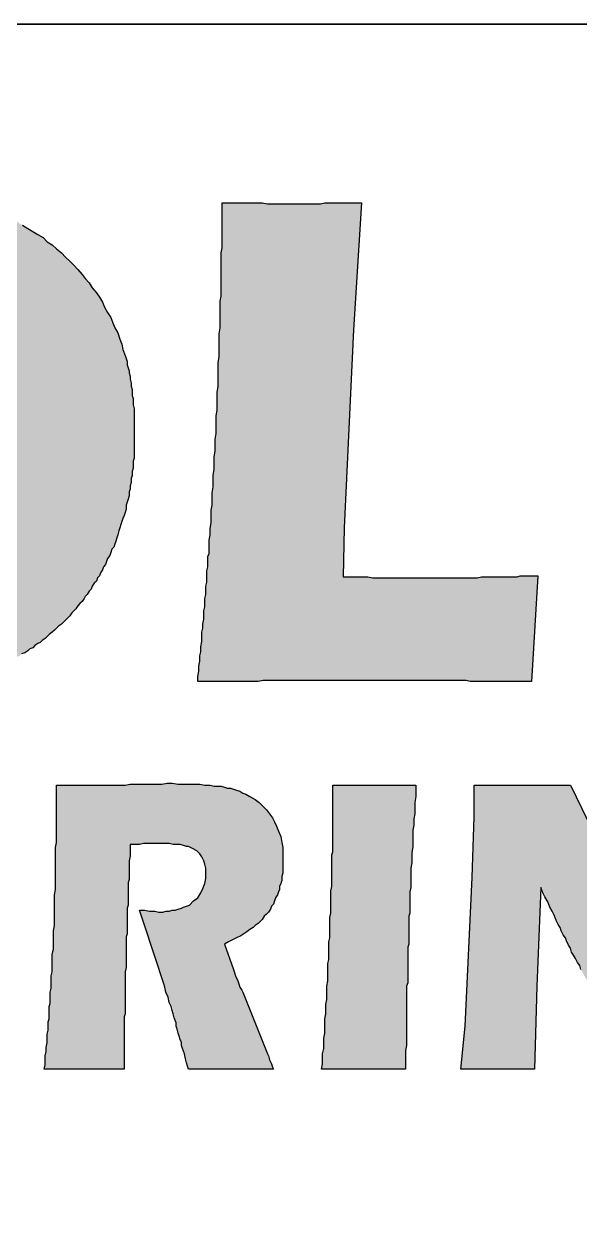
# Model space of a CAD drawing. Extents: x 0 to 17, y 0 to 11.
# Drawn here: x 13.12 to 13.4, y 1.228 to 1.839 of the extents above; entities that cross this region are included whole.
import ezdxf

# ---------------------------------------------------------------- set-up
doc = ezdxf.new("R2010")
doc.units = 0
doc.header["$LTSCALE"] = 10
doc.header["$MEASUREMENT"] = 0
for name, color, linetype in [('BDR-18', 1, 'Continuous'), ('BDR-25', 4, 'Continuous'), ('BDR-50', 5, 'Continuous')]:
    doc.layers.add(name, color=color, linetype=linetype)

msp = doc.modelspace()

# ---------------------------------------------------------------- hatches: boundary and pattern name
at = {"layer": 'BDR-18', "linetype": 'ByBlock'}
h = msp.add_hatch(color=256, dxfattribs=at)
h.dxf.hatch_style = 1
h.paths.add_polyline_path([(13.04794, 1.69981), (13.04587, 1.69981), (13.04328, 1.69981), (13.04121, 1.69929), (13.03914, 1.69929), (13.03707, 1.69878), (13.035, 1.69826), (13.03293, 1.69774), (13.03086, 1.69722), (13.02879, 1.6967), (13.02672, 1.69567), (13.02465, 1.69515), (13.02258, 1.69412), (13.02051, 1.69308), (13.01896, 1.69205), (13.01689, 1.69101), (13.01482, 1.68998), (13.01327, 1.68842), (13.01172, 1.68739), (13.00965, 1.68584), (13.00809, 1.68428), (13.00654, 1.68273), (13.00499, 1.68118), (13.00344, 1.67963), (13.00188, 1.67807), (13.00085, 1.676), (12.9993, 1.67445), (12.99826, 1.67238), (12.99671, 1.67031), (12.99567, 1.66824), (12.99464, 1.66617), (12.9936, 1.6641), (12.99257, 1.66203), (12.99153, 1.65996), (12.9905, 1.65737), (12.98998, 1.6553), (12.98894, 1.65272), (12.98843, 1.65065), (12.98739, 1.64806), (12.98687, 1.64599), (12.98636, 1.6434), (12.98584, 1.64133), (12.98584, 1.63874), (12.98532, 1.63616), (12.9848, 1.63409), (12.9848, 1.6315), (12.9848, 1.62891), (12.98429, 1.62632), (12.98429, 1.62373), (12.98429, 1.62166), (12.9848, 1.61908), (12.9848, 1.61701), (12.9848, 1.61442), (12.98532, 1.61235), (12.98532, 1.61028), (12.98584, 1.60821), (12.98636, 1.60562), (12.98687, 1.60355), (12.98739, 1.60148), (12.98791, 1.59941), (12.98843, 1.59734), (12.98946, 1.59527), (12.98998, 1.5932), (12.99101, 1.59165), (12.99153, 1.58958), (12.99257, 1.58751), (12.9936, 1.58544), (12.99464, 1.58389), (12.99567, 1.58233), (12.99671, 1.58026), (12.99826, 1.57871), (12.9993, 1.57716), (13.00085, 1.57561), (13.0024, 1.57405), (13.00344, 1.5725), (13.00499, 1.57147), (13.00654, 1.56991), (13.00861, 1.56888), (13.01016, 1.56733), (13.01172, 1.56629), (13.01379, 1.56526), (13.01534, 1.56422), (13.01741, 1.56319), (13.01896, 1.56215), (13.02103, 1.56112), (13.0231, 1.5606), (13.02465, 1.55956), (13.02672, 1.55905), (13.02879, 1.55853), (13.03086, 1.55801), (13.03293, 1.55749), (13.03449, 1.55698), (13.03656, 1.55698), (13.03863, 1.55646), (13.0407, 1.55646), (13.04277, 1.55646), (13.04484, 1.55646), (13.04691, 1.55646), (13.04898, 1.55646), (13.05105, 1.55698), (13.05363, 1.55698), (13.0557, 1.55749), (13.05777, 1.55801), (13.05984, 1.55801), (13.0614, 1.55905), (13.06347, 1.55956), (13.06554, 1.56008), (13.06761, 1.56112), (13.06968, 1.56215), (13.07123, 1.56267), (13.0733, 1.5637), (13.07537, 1.56526), (13.07692, 1.56629), (13.07899, 1.56733), (13.08055, 1.56888), (13.0821, 1.57043), (13.08365, 1.57147), (13.08572, 1.57302), (13.08676, 1.57457), (13.08831, 1.57612), (13.08986, 1.57819), (13.09141, 1.57975), (13.09245, 1.58182), (13.094, 1.58337), (13.09504, 1.58544), (13.09607, 1.58751), (13.09711, 1.58958), (13.09814, 1.59165), (13.09918, 1.59372), (13.10021, 1.59579), (13.10125, 1.59838), (13.10176, 1.60045), (13.1028, 1.60303), (13.10332, 1.6051), (13.10383, 1.60717), (13.10435, 1.60976), (13.10487, 1.61183), (13.10539, 1.61442), (13.1059, 1.61649), (13.10642, 1.61908), (13.10642, 1.62166), (13.10694, 1.62373), (13.10694, 1.62632), (13.10694, 1.62839), (13.10694, 1.63098), (13.10694, 1.63357), (13.10694, 1.63564), (13.10694, 1.63823), (13.10642, 1.6403), (13.10642, 1.64288), (13.1059, 1.64495), (13.10539, 1.64702), (13.10539, 1.64909), (13.10487, 1.65168), (13.10435, 1.65375), (13.10383, 1.65582), (13.1028, 1.65789), (13.10228, 1.65996), (13.10176, 1.66203), (13.10073, 1.6641), (13.09969, 1.66617), (13.09918, 1.66824), (13.09814, 1.66979), (13.09711, 1.67186), (13.09607, 1.67342), (13.09452, 1.67549), (13.09348, 1.67704), (13.09245, 1.67859), (13.0909, 1.68014), (13.08986, 1.6817), (13.08831, 1.68325), (13.08676, 1.6848), (13.0852, 1.68584), (13.08365, 1.68739), (13.0821, 1.68842), (13.08055, 1.68998), (13.07899, 1.69101), (13.07744, 1.69205), (13.07537, 1.69308), (13.07382, 1.69412), (13.07175, 1.69463), (13.0702, 1.69567), (13.06813, 1.69619), (13.06606, 1.69722), (13.0645, 1.69774), (13.06243, 1.69826), (13.06036, 1.69878), (13.05829, 1.69878), (13.05622, 1.69929), (13.05415, 1.69929), (13.05208, 1.69981), (13.05001, 1.69981)], flags=16)
h.paths.add_polyline_path([(13.05105, 1.75311), (13.0526, 1.75311), (13.05415, 1.75311), (13.0557, 1.75311), (13.05726, 1.75311), (13.05881, 1.75311), (13.06036, 1.7526), (13.06191, 1.7526), (13.06347, 1.7526), (13.06502, 1.7526), (13.06657, 1.75208), (13.06813, 1.75208), (13.06968, 1.75208), (13.07278, 1.75156), (13.07589, 1.75104), (13.07848, 1.75053), (13.08158, 1.75001), (13.08469, 1.74949), (13.08779, 1.74897), (13.0909, 1.74794), (13.09348, 1.74742), (13.09659, 1.74639), (13.09969, 1.74535), (13.10228, 1.74432), (13.10539, 1.74328), (13.10797, 1.74225), (13.11108, 1.74121), (13.11367, 1.73966), (13.11625, 1.73862), (13.11884, 1.73707), (13.12143, 1.73552), (13.12402, 1.73397), (13.1266, 1.73241), (13.12919, 1.73086), (13.13126, 1.72879), (13.13385, 1.72724), (13.13592, 1.72517), (13.13851, 1.7231), (13.14058, 1.72103), (13.14265, 1.71896), (13.14472, 1.71689), (13.14679, 1.71482), (13.14886, 1.71223), (13.15041, 1.71016), (13.15248, 1.70809), (13.15403, 1.7055), (13.1561, 1.70292), (13.15766, 1.70085), (13.15921, 1.69826), (13.16024, 1.69567), (13.1618, 1.69308), (13.16335, 1.69049), (13.16438, 1.68791), (13.16542, 1.68532), (13.16697, 1.68273), (13.16801, 1.67963), (13.16904, 1.67704), (13.16956, 1.67445), (13.17059, 1.67135), (13.17163, 1.66824), (13.17163, 1.66669), (13.17215, 1.66514), (13.17266, 1.66358), (13.17266, 1.66255), (13.17318, 1.661), (13.17318, 1.65944), (13.1737, 1.65737), (13.1737, 1.65582), (13.17422, 1.65427), (13.17422, 1.65272), (13.17422, 1.65116), (13.17473, 1.64961), (13.17473, 1.64806), (13.17473, 1.64651), (13.17525, 1.64444), (13.17525, 1.64288), (13.17525, 1.64133), (13.17525, 1.63926), (13.17525, 1.63771), (13.17525, 1.63616), (13.17525, 1.63409), (13.17525, 1.63253), (13.17525, 1.63046), (13.17525, 1.62891), (13.17525, 1.62684), (13.17525, 1.62529), (13.17525, 1.62322), (13.17525, 1.62166), (13.17525, 1.61959), (13.17473, 1.61804), (13.17473, 1.61597), (13.17473, 1.61442), (13.17422, 1.61287), (13.17422, 1.6108), (13.1737, 1.60924), (13.1737, 1.60717), (13.17318, 1.60562), (13.17318, 1.60407), (13.17266, 1.60252), (13.17266, 1.60045), (13.17215, 1.59889), (13.17163, 1.59734), (13.17111, 1.59579), (13.17111, 1.59372), (13.17059, 1.59217), (13.17008, 1.59061), (13.16956, 1.58906), (13.16904, 1.58751), (13.16852, 1.58596), (13.16801, 1.5844), (13.16749, 1.58285), (13.16697, 1.58078), (13.16645, 1.57923), (13.16594, 1.57768), (13.16542, 1.57612), (13.1649, 1.57457), (13.16387, 1.57354), (13.16335, 1.57198), (13.16283, 1.57043), (13.1618, 1.56888), (13.16128, 1.56733), (13.16076, 1.56577), (13.15973, 1.56474), (13.15921, 1.56319), (13.15817, 1.56163), (13.15766, 1.56008), (13.15662, 1.55905), (13.1561, 1.55749), (13.15507, 1.55646), (13.15403, 1.55491), (13.15352, 1.55335), (13.15248, 1.55232), (13.15145, 1.55077), (13.15041, 1.54973), (13.14989, 1.54869), (13.14886, 1.54714), (13.14782, 1.54611), (13.14679, 1.54507), (13.14575, 1.54352), (13.14472, 1.54248), (13.14368, 1.54145), (13.14265, 1.5399), (13.14161, 1.53886), (13.14058, 1.53783), (13.13954, 1.53679), (13.13851, 1.53576), (13.13695, 1.53472), (13.13592, 1.53369), (13.13488, 1.53265), (13.13385, 1.53162), (13.1323, 1.53058), (13.13126, 1.52955), (13.13023, 1.52851), (13.12867, 1.52748), (13.12764, 1.52644), (13.1266, 1.52592), (13.12505, 1.52489), (13.12402, 1.52385), (13.12246, 1.52334), (13.12143, 1.5223), (13.11988, 1.52127), (13.11832, 1.52075), (13.11729, 1.51971), (13.11574, 1.5192), (13.11418, 1.51816), (13.11315, 1.51764), (13.1116, 1.51713), (13.11004, 1.51609), (13.10901, 1.51557), (13.10746, 1.51506), (13.1059, 1.51402), (13.10435, 1.5135), (13.1028, 1.51299), (13.10125, 1.51247), (13.09969, 1.51195), (13.09814, 1.51143), (13.09659, 1.51092), (13.09504, 1.5104), (13.09348, 1.50988), (13.09193, 1.50936), (13.09038, 1.50885), (13.08883, 1.50833), (13.08727, 1.50781), (13.08572, 1.50729), (13.08417, 1.50729), (13.08262, 1.50678), (13.08106, 1.50626), (13.07951, 1.50626), (13.07796, 1.50574), (13.07641, 1.50522), (13.07485, 1.50522), (13.07278, 1.50471), (13.07123, 1.50471), (13.06968, 1.50419), (13.06813, 1.50419), (13.06657, 1.50367), (13.06502, 1.50367), (13.06347, 1.50315), (13.0614, 1.50315), (13.05984, 1.50315), (13.05829, 1.50264), (13.05674, 1.50264), (13.05519, 1.50264), (13.05312, 1.50264), (13.05156, 1.50264), (13.05001, 1.50212), (13.04846, 1.50212), (13.04639, 1.50212), (13.04484, 1.50212), (13.04328, 1.50212), (13.04173, 1.50212), (13.03966, 1.50212), (13.03811, 1.50212), (13.03656, 1.50212), (13.035, 1.50264), (13.03345, 1.50264), (13.03138, 1.50264), (13.02983, 1.50264), (13.02828, 1.50264), (13.02672, 1.50315), (13.02517, 1.50315), (13.02362, 1.50315), (13.02207, 1.50367), (13.02, 1.50367), (13.01844, 1.50419), (13.01689, 1.50419), (13.01534, 1.50419), (13.01379, 1.50471), (13.01223, 1.50522), (13.01068, 1.50522), (13.00913, 1.50574), (13.00758, 1.50574), (13.00602, 1.50626), (13.00447, 1.50678), (13.00292, 1.50678), (13.00137, 1.50729), (12.99981, 1.50781), (12.99826, 1.50833), (12.99671, 1.50885), (12.99516, 1.50936), (12.9936, 1.50936), (12.99205, 1.50988), (12.9905, 1.5104), (12.98894, 1.51092), (12.98739, 1.51143), (12.98584, 1.51247), (12.98429, 1.51299), (12.98273, 1.5135), (12.9817, 1.51402), (12.98015, 1.51454), (12.97859, 1.51506), (12.97704, 1.51609), (12.97601, 1.51661), (12.97445, 1.51713), (12.9729, 1.51816), (12.97187, 1.51868), (12.97031, 1.51971), (12.96928, 1.52023), (12.96773, 1.52127), (12.96617, 1.52178), (12.96359, 1.52385), (12.96255, 1.52437), (12.96152, 1.52541), (12.95996, 1.52644), (12.95893, 1.52748), (12.95738, 1.52851), (12.95634, 1.52955), (12.95531, 1.53006), (12.95375, 1.5311), (12.95272, 1.53213), (12.95168, 1.53369), (12.95065, 1.53472), (12.9491, 1.53576), (12.94806, 1.53679), (12.94703, 1.53783), (12.94599, 1.53886), (12.94496, 1.5399), (12.94289, 1.54248), (12.94082, 1.54455), (12.93926, 1.54714), (12.93719, 1.54921), (12.93564, 1.5518), (12.93357, 1.55439), (12.93202, 1.55646), (12.93098, 1.55905), (12.92943, 1.56163), (12.92788, 1.56422), (12.92684, 1.56681), (12.92581, 1.5694), (12.92477, 1.57198), (12.92374, 1.57457), (12.9227, 1.57768), (12.92167, 1.58026), (12.92115, 1.58285), (12.92012, 1.58596), (12.9196, 1.58854), (12.91908, 1.59165), (12.91856, 1.59475), (12.91805, 1.59734), (12.91753, 1.60045), (12.91701, 1.602), (12.91701, 1.60355), (12.91701, 1.6051), (12.91701, 1.60666), (12.91649, 1.60821), (12.91649, 1.60976), (12.91649, 1.61131), (12.91649, 1.61287), (12.91597, 1.61442), (12.91597, 1.61649), (12.91597, 1.61804), (12.91597, 1.61959), (12.91597, 1.62115), (12.91597, 1.6227), (12.91597, 1.62529), (12.91597, 1.62736), (12.91597, 1.62995), (12.91649, 1.63253), (12.91649, 1.6346), (12.91649, 1.63719), (12.91701, 1.63926), (12.91701, 1.64133), (12.91753, 1.64392), (12.91753, 1.64599), (12.91805, 1.64806), (12.91805, 1.65065), (12.91856, 1.65272), (12.91908, 1.65479), (12.9196, 1.65686), (12.92012, 1.65893), (12.92063, 1.66151), (12.92115, 1.66358), (12.92167, 1.66565), (12.92219, 1.66772), (12.9227, 1.66979), (12.92374, 1.67135), (12.92426, 1.67342), (12.92529, 1.67549), (12.92581, 1.67756), (12.92684, 1.67963), (12.92736, 1.6817), (12.9284, 1.68325), (12.92943, 1.68532), (12.92995, 1.68739), (12.93098, 1.68894), (12.93202, 1.69101), (12.93305, 1.69256), (12.93409, 1.69463), (12.93512, 1.69619), (12.93616, 1.69774), (12.93771, 1.69981), (12.93875, 1.70136), (12.93978, 1.70292), (12.94133, 1.70447), (12.94237, 1.70654), (12.9434, 1.70809), (12.94496, 1.70964), (12.94651, 1.7112), (12.94754, 1.71275), (12.9491, 1.71378), (12.95065, 1.71534), (12.9522, 1.71689), (12.95375, 1.71844), (12.95531, 1.71948), (12.95686, 1.72103), (12.95841, 1.72258), (12.95996, 1.72362), (12.96152, 1.72517), (12.96307, 1.7262), (12.96514, 1.72776), (12.96669, 1.72879), (12.96824, 1.72983), (12.97031, 1.73138), (12.97187, 1.73241), (12.97394, 1.73345), (12.97601, 1.73448), (12.97756, 1.73552), (12.97963, 1.73655), (12.9817, 1.73759), (12.98377, 1.73862), (12.98584, 1.73966), (12.98791, 1.74069), (12.98998, 1.74121), (12.99205, 1.74225), (12.99412, 1.74276), (12.99619, 1.7438), (12.99826, 1.74432), (13.00033, 1.74535), (13.0024, 1.74587), (13.00447, 1.74639), (13.00654, 1.74742), (13.00861, 1.74794), (13.0112, 1.74846), (13.01327, 1.74897), (13.01534, 1.74949), (13.01793, 1.75001), (13.02, 1.75053), (13.02207, 1.75053), (13.02465, 1.75104), (13.02672, 1.75156), (13.02931, 1.75156), (13.03138, 1.75208), (13.03397, 1.75208), (13.03604, 1.7526), (13.03863, 1.7526), (13.04121, 1.7526), (13.04328, 1.75311), (13.04587, 1.75311), (13.04846, 1.75311)])
h = msp.add_hatch(color=256, dxfattribs=at)
h.dxf.hatch_style = 1
h.paths.add_polyline_path([(13.20734, 1.50678), (13.20734, 1.50936), (13.20785, 1.51195), (13.20785, 1.51454), (13.20837, 1.51713), (13.20837, 1.51971), (13.20889, 1.52178), (13.20889, 1.52437), (13.20941, 1.52696), (13.20941, 1.52903), (13.20941, 1.53162), (13.20992, 1.53369), (13.20992, 1.53576), (13.21044, 1.53834), (13.21044, 1.54041), (13.21044, 1.54248), (13.21096, 1.54455), (13.21096, 1.54662), (13.21096, 1.54869), (13.21148, 1.55077), (13.21148, 1.55284), (13.21148, 1.55491), (13.21199, 1.55698), (13.21199, 1.55905), (13.21199, 1.5606), (13.21199, 1.56267), (13.21251, 1.56474), (13.21251, 1.56629), (13.21251, 1.56836), (13.21251, 1.56991), (13.21303, 1.57147), (13.21303, 1.57354), (13.21303, 1.57509), (13.21303, 1.57819), (13.21355, 1.58078), (13.21355, 1.58389), (13.21407, 1.58699), (13.21407, 1.5901), (13.21407, 1.5932), (13.21458, 1.59579), (13.21458, 1.59889), (13.21458, 1.602), (13.2151, 1.6051), (13.2151, 1.60821), (13.2151, 1.6108), (13.21562, 1.6139), (13.21562, 1.61701), (13.21562, 1.62011), (13.21614, 1.62322), (13.21614, 1.62581), (13.21614, 1.62891), (13.21665, 1.63202), (13.21665, 1.63512), (13.21665, 1.63771), (13.21665, 1.64081), (13.21717, 1.64392), (13.21717, 1.64702), (13.21717, 1.64961), (13.21717, 1.65272), (13.21769, 1.65582), (13.21769, 1.65893), (13.21769, 1.66151), (13.21769, 1.66462), (13.21769, 1.66772), (13.21821, 1.67083), (13.21821, 1.67342), (13.21821, 1.67652), (13.21821, 1.67963), (13.21821, 1.68221), (13.21872, 1.68532), (13.21872, 1.68791), (13.21872, 1.69049), (13.21872, 1.6936), (13.21872, 1.69619), (13.21872, 1.69878), (13.21924, 1.70136), (13.21924, 1.70395), (13.21924, 1.70654), (13.21924, 1.70913), (13.21924, 1.7112), (13.21924, 1.71378), (13.21924, 1.71637), (13.21924, 1.71844), (13.21924, 1.72103), (13.21924, 1.7231), (13.21976, 1.72569), (13.21976, 1.72776), (13.21976, 1.72983), (13.21976, 1.73241), (13.21976, 1.73448), (13.21976, 1.73655), (13.21976, 1.73862), (13.21976, 1.74069), (13.21976, 1.74276), (13.21976, 1.74483), (13.21976, 1.74639), (13.21976, 1.74846), (13.22235, 1.74846), (13.22493, 1.74846), (13.22752, 1.74846), (13.23011, 1.74846), (13.2327, 1.74846), (13.23528, 1.74846), (13.23735, 1.74846), (13.23994, 1.74846), (13.24253, 1.74794), (13.2446, 1.74794), (13.24719, 1.74794), (13.24926, 1.74794), (13.25133, 1.74794), (13.2534, 1.74794), (13.25598, 1.74794), (13.25805, 1.74794), (13.25909, 1.74794), (13.26064, 1.74794), (13.26219, 1.74794), (13.26426, 1.74794), (13.26582, 1.74794), (13.26737, 1.74794), (13.26944, 1.74794), (13.27151, 1.74846), (13.27358, 1.74846), (13.27565, 1.74846), (13.27772, 1.74846), (13.28031, 1.74846), (13.28238, 1.74846), (13.28496, 1.74846), (13.28755, 1.74846), (13.29014, 1.74846), (13.286, 1.68428), (13.28134, 1.5844), (13.28082, 1.55956), (13.28238, 1.55956), (13.28393, 1.55956), (13.286, 1.55956), (13.28755, 1.55956), (13.28911, 1.55956), (13.29066, 1.55956), (13.29325, 1.55956), (13.29583, 1.55905), (13.29842, 1.55905), (13.30101, 1.55905), (13.30308, 1.55905), (13.30567, 1.55905), (13.30722, 1.55905), (13.30929, 1.55905), (13.31084, 1.55905), (13.31239, 1.55905), (13.31395, 1.55905), (13.31653, 1.55905), (13.31912, 1.55905), (13.32119, 1.55905), (13.32378, 1.55905), (13.32637, 1.55905), (13.32895, 1.55905), (13.33102, 1.55905), (13.33361, 1.55905), (13.33568, 1.55905), (13.33827, 1.55905), (13.34034, 1.55905), (13.34241, 1.55905), (13.34448, 1.55905), (13.34655, 1.55905), (13.34862, 1.55905), (13.35069, 1.55956), (13.35276, 1.55956), (13.35483, 1.55956), (13.3569, 1.55956), (13.35845, 1.55956), (13.36052, 1.55956), (13.36207, 1.55956), (13.36415, 1.55956), (13.3657, 1.55956), (13.36725, 1.55956), (13.3688, 1.55956), (13.37036, 1.56008), (13.37191, 1.56008), (13.37346, 1.56008), (13.37657, 1.56008), (13.37915, 1.56008), (13.37605, 1.50678), (13.37346, 1.50678), (13.37087, 1.50678), (13.36829, 1.50678), (13.3657, 1.50678), (13.36311, 1.50678), (13.36052, 1.50678), (13.35793, 1.50678), (13.35535, 1.50678), (13.35276, 1.50678), (13.35017, 1.50678), (13.34758, 1.50678), (13.345, 1.50678), (13.34293, 1.50729), (13.34034, 1.50729), (13.33775, 1.50729), (13.33516, 1.50729), (13.33258, 1.50729), (13.33051, 1.50729), (13.32792, 1.50729), (13.32533, 1.50729), (13.32274, 1.50729), (13.32067, 1.50729), (13.31809, 1.50729), (13.3155, 1.50729), (13.31343, 1.50729), (13.31084, 1.50729), (13.30825, 1.50729), (13.30618, 1.50729), (13.3036, 1.50729), (13.30153, 1.50729), (13.29894, 1.50729), (13.29635, 1.50729), (13.2948, 1.50729), (13.29325, 1.50729), (13.29169, 1.50729), (13.29014, 1.50729), (13.28859, 1.50729), (13.28703, 1.50729), (13.28548, 1.50729), (13.28393, 1.50729), (13.28082, 1.50729), (13.27772, 1.50729), (13.27513, 1.50729), (13.27203, 1.50729), (13.26892, 1.50729), (13.26582, 1.50729), (13.26323, 1.50729), (13.26012, 1.50729), (13.25702, 1.50729), (13.25443, 1.50729), (13.25133, 1.50729), (13.24874, 1.50729), (13.24615, 1.50729), (13.24305, 1.50729), (13.24046, 1.50729), (13.23787, 1.50678), (13.23528, 1.50678), (13.2327, 1.50678), (13.23011, 1.50678), (13.22752, 1.50678), (13.22493, 1.50678), (13.22235, 1.50678), (13.21976, 1.50678), (13.21717, 1.50678), (13.21458, 1.50678), (13.21199, 1.50678), (13.20992, 1.50678)])
h = msp.add_hatch(color=256, dxfattribs=at)
h.dxf.hatch_style = 1
h.paths.add_polyline_path([(13.12971, 1.31115), (13.13023, 1.31322), (13.13023, 1.31581), (13.13023, 1.31788), (13.13074, 1.31995), (13.13074, 1.32202), (13.13126, 1.32461), (13.13126, 1.32668), (13.13126, 1.32875), (13.13178, 1.33082), (13.13178, 1.33289), (13.13178, 1.33496), (13.1323, 1.33651), (13.1323, 1.33858), (13.1323, 1.34065), (13.1323, 1.34272), (13.13281, 1.34428), (13.13281, 1.34635), (13.13281, 1.34842), (13.13281, 1.34997), (13.13333, 1.35204), (13.13333, 1.35411), (13.13333, 1.35618), (13.13333, 1.35825), (13.13385, 1.36032), (13.13385, 1.36239), (13.13385, 1.36498), (13.13385, 1.36705), (13.13385, 1.36912), (13.13437, 1.3717), (13.13437, 1.37377), (13.13437, 1.37636), (13.13437, 1.37895), (13.13437, 1.38102), (13.13488, 1.38361), (13.13488, 1.38619), (13.13488, 1.38878), (13.13488, 1.39137), (13.13488, 1.39396), (13.13488, 1.39654), (13.13488, 1.39913), (13.1354, 1.40172), (13.1354, 1.40431), (13.1354, 1.4069), (13.1354, 1.40948), (13.1354, 1.41207), (13.1354, 1.41466), (13.1354, 1.41725), (13.1354, 1.42035), (13.1354, 1.42294), (13.13592, 1.42553), (13.13592, 1.42811), (13.13592, 1.43018), (13.13592, 1.43277), (13.13592, 1.43536), (13.13592, 1.43743), (13.13592, 1.4395), (13.13592, 1.44157), (13.13592, 1.44364), (13.13592, 1.44571), (13.13592, 1.44778), (13.13592, 1.44933), (13.13592, 1.4514), (13.13592, 1.45295), (13.13592, 1.45451), (13.13902, 1.45451), (13.14161, 1.45451), (13.1442, 1.45451), (13.14679, 1.45451), (13.14886, 1.45451), (13.15093, 1.45451), (13.153, 1.45451), (13.15507, 1.45451), (13.15714, 1.45451), (13.15869, 1.45451), (13.16128, 1.45451), (13.16335, 1.45451), (13.16542, 1.45451), (13.16801, 1.45451), (13.17059, 1.45451), (13.17318, 1.45502), (13.17577, 1.45502), (13.17887, 1.45502), (13.18146, 1.45502), (13.18405, 1.45502), (13.18664, 1.45502), (13.18922, 1.45502), (13.19181, 1.45554), (13.1944, 1.45554), (13.1975, 1.45502), (13.20009, 1.45502), (13.2032, 1.45502), (13.20578, 1.45502), (13.20837, 1.45502), (13.21096, 1.45451), (13.21355, 1.45451), (13.21562, 1.45399), (13.21769, 1.45399), (13.21924, 1.45399), (13.22079, 1.45347), (13.22235, 1.45295), (13.2239, 1.45295), (13.22545, 1.45244), (13.227, 1.45192), (13.22856, 1.4514), (13.23011, 1.45037), (13.23166, 1.44985), (13.23373, 1.44881), (13.23632, 1.44726), (13.23839, 1.44571), (13.24046, 1.44364), (13.24201, 1.44209), (13.24356, 1.44002), (13.24512, 1.43795), (13.24615, 1.43588), (13.24719, 1.43381), (13.24822, 1.43122), (13.24926, 1.42863), (13.24977, 1.42553), (13.25029, 1.42294), (13.25029, 1.42139), (13.25029, 1.41983), (13.25029, 1.41828), (13.25029, 1.41673), (13.25029, 1.41518), (13.25029, 1.41311), (13.25029, 1.41155), (13.25029, 1.41), (13.24977, 1.40845), (13.24977, 1.40638), (13.24926, 1.40483), (13.24874, 1.40327), (13.24874, 1.40172), (13.24822, 1.40068), (13.2477, 1.39913), (13.24667, 1.39758), (13.24615, 1.39603), (13.24563, 1.39447), (13.2446, 1.39344), (13.24408, 1.39189), (13.24305, 1.39033), (13.24201, 1.3893), (13.24098, 1.38826), (13.23994, 1.38671), (13.23891, 1.38568), (13.23787, 1.38464), (13.23632, 1.38361), (13.23528, 1.38257), (13.23373, 1.38154), (13.23218, 1.3805), (13.23063, 1.37947), (13.22907, 1.37843), (13.227, 1.3774), (13.22493, 1.37636), (13.22286, 1.37533), (13.22079, 1.37429), (13.22545, 1.36135), (13.22649, 1.35825), (13.22752, 1.35566), (13.22804, 1.35411), (13.22856, 1.35256), (13.22959, 1.351), (13.23011, 1.34997), (13.24253, 1.31892), (13.24305, 1.31788), (13.24356, 1.31581), (13.2446, 1.31374), (13.24512, 1.31219), (13.24563, 1.31115), (13.24356, 1.31115), (13.24201, 1.31115), (13.23994, 1.31115), (13.23839, 1.31115), (13.23684, 1.31115), (13.23528, 1.31115), (13.2327, 1.31115), (13.23011, 1.31115), (13.22804, 1.31115), (13.22597, 1.31115), (13.22493, 1.31115), (13.22286, 1.31115), (13.22079, 1.31115), (13.21821, 1.31115), (13.21562, 1.31115), (13.21407, 1.31115), (13.21303, 1.31115), (13.21148, 1.31115), (13.20941, 1.31115), (13.20785, 1.31115), (13.2063, 1.31115), (13.20423, 1.31115), (13.20268, 1.31115), (13.20216, 1.31271), (13.20164, 1.31426), (13.20113, 1.31633), (13.20061, 1.31892), (13.19957, 1.3215), (13.19906, 1.32306), (13.19906, 1.32461), (13.19854, 1.32616), (13.19802, 1.32772), (13.1975, 1.32927), (13.19699, 1.33134), (13.19647, 1.33289), (13.19647, 1.33444), (13.19543, 1.33703), (13.19492, 1.3391), (13.1944, 1.34065), (13.19388, 1.34272), (13.19285, 1.34479), (13.19233, 1.34738), (13.19129, 1.34997), (13.19078, 1.35256), (13.19026, 1.35411), (13.18974, 1.35566), (13.18922, 1.35721), (13.18871, 1.35877), (13.18819, 1.36032), (13.18767, 1.36187), (13.17784, 1.39137), (13.18043, 1.39137), (13.18301, 1.39085), (13.1856, 1.39085), (13.18767, 1.39033), (13.18974, 1.39033), (13.19129, 1.39085), (13.19285, 1.39085), (13.1944, 1.39137), (13.19595, 1.39137), (13.1975, 1.39189), (13.19906, 1.3924), (13.20009, 1.39292), (13.20164, 1.39344), (13.2032, 1.39396), (13.20527, 1.39603), (13.20734, 1.39758), (13.20889, 1.40017), (13.20992, 1.40224), (13.21096, 1.40483), (13.21148, 1.40741), (13.21148, 1.41), (13.21148, 1.41259), (13.21096, 1.41466), (13.21044, 1.41621), (13.20941, 1.41828), (13.20837, 1.41983), (13.20682, 1.42139), (13.20475, 1.42242), (13.20268, 1.42346), (13.20164, 1.42346), (13.20009, 1.42397), (13.19854, 1.42449), (13.19699, 1.42449), (13.19492, 1.42449), (13.19285, 1.42501), (13.19078, 1.42501), (13.18819, 1.42501), (13.18664, 1.42501), (13.18508, 1.42501), (13.18301, 1.42501), (13.18146, 1.42501), (13.17991, 1.42501), (13.17784, 1.42449), (13.17577, 1.42449), (13.17318, 1.42449), (13.17318, 1.4219), (13.17318, 1.4188), (13.17266, 1.41621), (13.17266, 1.41311), (13.17266, 1.41155), (13.17266, 1.41), (13.17266, 1.40845), (13.17266, 1.4069), (13.17215, 1.40534), (13.17215, 1.40379), (13.17215, 1.40224), (13.17215, 1.40068), (13.17215, 1.39913), (13.17215, 1.39706), (13.17215, 1.39551), (13.17215, 1.39396), (13.17163, 1.3924), (13.17163, 1.39033), (13.17163, 1.38878), (13.17163, 1.38671), (13.17163, 1.38516), (13.17163, 1.38309), (13.17163, 1.38154), (13.17163, 1.37947), (13.17111, 1.37791), (13.17111, 1.37584), (13.17111, 1.37377), (13.17111, 1.3717), (13.17111, 1.37015), (13.17111, 1.36808), (13.17111, 1.36601), (13.17111, 1.36394), (13.17111, 1.36239), (13.17059, 1.36032), (13.17059, 1.35825), (13.17059, 1.3567), (13.17059, 1.35463), (13.17059, 1.35256), (13.17059, 1.35049), (13.17059, 1.34893), (13.17059, 1.34686), (13.17059, 1.34479), (13.17059, 1.34324), (13.17059, 1.34117), (13.17059, 1.3391), (13.17008, 1.33755), (13.17008, 1.33548), (13.17008, 1.33341), (13.17008, 1.33186), (13.17008, 1.32979), (13.17008, 1.32772), (13.17008, 1.32616), (13.17008, 1.32409), (13.17008, 1.32202), (13.17008, 1.32047), (13.17008, 1.3184), (13.17008, 1.31685), (13.17008, 1.31478), (13.17008, 1.31271), (13.17008, 1.31115), (13.16801, 1.31115), (13.16645, 1.31115), (13.16438, 1.31115), (13.16283, 1.31115), (13.16128, 1.31115), (13.15973, 1.31115), (13.15714, 1.31115), (13.15455, 1.31115), (13.15248, 1.31115), (13.15093, 1.31115), (13.14938, 1.31115), (13.14782, 1.31115), (13.14627, 1.31115), (13.1442, 1.31115), (13.14161, 1.31115), (13.13902, 1.31115), (13.13799, 1.31115), (13.13644, 1.31115), (13.13488, 1.31115), (13.13333, 1.31115), (13.13178, 1.31115)])
h = msp.add_hatch(color=256, dxfattribs=at)
h.dxf.hatch_style = 1
h.paths.add_polyline_path([(13.26996, 1.31115), (13.27047, 1.31374), (13.27047, 1.31633), (13.27047, 1.31892), (13.27099, 1.3215), (13.27099, 1.32409), (13.27099, 1.32668), (13.27151, 1.32927), (13.27151, 1.33134), (13.27151, 1.33393), (13.27151, 1.33651), (13.27203, 1.3391), (13.27203, 1.34117), (13.27203, 1.34376), (13.27254, 1.34635), (13.27254, 1.34842), (13.27254, 1.351), (13.27254, 1.35307), (13.27306, 1.35566), (13.27306, 1.35773), (13.27306, 1.3598), (13.27306, 1.36239), (13.27306, 1.36446), (13.27358, 1.36653), (13.27358, 1.36912), (13.27358, 1.37119), (13.27358, 1.37326), (13.27358, 1.37533), (13.2741, 1.3774), (13.2741, 1.37947), (13.2741, 1.38154), (13.2741, 1.38361), (13.2741, 1.38568), (13.2741, 1.38775), (13.27461, 1.38982), (13.27461, 1.39189), (13.27461, 1.39396), (13.27461, 1.39551), (13.27461, 1.39758), (13.27461, 1.39965), (13.27461, 1.4012), (13.27513, 1.40327), (13.27513, 1.40534), (13.27513, 1.4069), (13.27513, 1.40897), (13.27513, 1.41052), (13.27513, 1.41259), (13.27513, 1.41414), (13.27513, 1.41569), (13.27513, 1.41776), (13.27513, 1.41932), (13.27565, 1.42087), (13.27565, 1.42242), (13.27565, 1.42449), (13.27565, 1.42604), (13.27565, 1.4276), (13.27565, 1.42915), (13.27565, 1.4307), (13.27565, 1.43225), (13.27565, 1.43381), (13.27565, 1.43536), (13.27565, 1.43795), (13.27565, 1.44105), (13.27565, 1.45451), (13.27772, 1.45451), (13.27927, 1.45451), (13.28134, 1.45451), (13.28289, 1.45451), (13.28496, 1.45451), (13.28652, 1.45451), (13.28807, 1.45451), (13.28911, 1.45451), (13.29169, 1.45451), (13.29428, 1.45451), (13.29583, 1.45451), (13.29739, 1.45451), (13.29842, 1.45451), (13.29997, 1.45451), (13.30153, 1.45451), (13.30411, 1.45451), (13.30515, 1.45451), (13.3067, 1.45451), (13.30825, 1.45451), (13.30981, 1.45451), (13.31188, 1.45451), (13.31343, 1.45451), (13.3155, 1.45451), (13.31757, 1.45451), (13.31757, 1.45192), (13.31757, 1.44881), (13.31705, 1.44571), (13.31705, 1.44312), (13.31705, 1.44002), (13.31653, 1.43743), (13.31653, 1.43432), (13.31602, 1.43174), (13.31602, 1.42863), (13.31602, 1.42604), (13.31602, 1.42346), (13.3155, 1.42035), (13.3155, 1.41776), (13.3155, 1.41518), (13.31498, 1.41259), (13.31498, 1.41), (13.31498, 1.40793), (13.31498, 1.40638), (13.31498, 1.40431), (13.31498, 1.40276), (13.31446, 1.40068), (13.31446, 1.39913), (13.31446, 1.39706), (13.31446, 1.39551), (13.31446, 1.39344), (13.31446, 1.39189), (13.31446, 1.38982), (13.31395, 1.38826), (13.31395, 1.38671), (13.31395, 1.38464), (13.31395, 1.38309), (13.31395, 1.38154), (13.31395, 1.37947), (13.31395, 1.37791), (13.31395, 1.37636), (13.31395, 1.37429), (13.31343, 1.37274), (13.31343, 1.37119), (13.31343, 1.36963), (13.31343, 1.36756), (13.31343, 1.36601), (13.31343, 1.36446), (13.31343, 1.36291), (13.31343, 1.36135), (13.31343, 1.3598), (13.31343, 1.35773), (13.31343, 1.35618), (13.31343, 1.35463), (13.31291, 1.35307), (13.31291, 1.35152), (13.31291, 1.34997), (13.31291, 1.34842), (13.31291, 1.34686), (13.31291, 1.34531), (13.31291, 1.34221), (13.31291, 1.33962), (13.31291, 1.33651), (13.31291, 1.33393), (13.31291, 1.33082), (13.31291, 1.32823), (13.31291, 1.32564), (13.31291, 1.32306), (13.31239, 1.32047), (13.31239, 1.31788), (13.31239, 1.31581), (13.31239, 1.31322), (13.31239, 1.31115), (13.29325, 1.31115), (13.29169, 1.31115), (13.28962, 1.31115), (13.28755, 1.31115), (13.28496, 1.31115), (13.28341, 1.31115), (13.28186, 1.31115), (13.27979, 1.31115), (13.27824, 1.31115), (13.27617, 1.31115), (13.27461, 1.31115), (13.27254, 1.31115)])
h = msp.add_hatch(color=256, dxfattribs=at)
h.dxf.hatch_style = 1
h.paths.add_polyline_path([(13.34034, 1.31115), (13.34241, 1.33289), (13.34603, 1.40793), (13.34707, 1.43846), (13.34707, 1.45451), (13.34914, 1.45451), (13.35069, 1.45451), (13.35276, 1.45451), (13.35431, 1.45451), (13.35586, 1.45451), (13.35742, 1.45451), (13.35949, 1.45451), (13.36104, 1.45451), (13.36259, 1.45451), (13.36415, 1.45451), (13.3657, 1.45451), (13.36725, 1.45451), (13.37036, 1.45451), (13.37294, 1.45451), (13.37501, 1.45451), (13.3776, 1.45451), (13.37967, 1.45451), (13.38278, 1.45451), (13.38381, 1.45451), (13.38536, 1.45451), (13.38692, 1.45451), (13.38847, 1.45451), (13.39054, 1.45451), (13.39209, 1.45451), (13.39364, 1.45451), (13.39571, 1.45451), (13.43556, 1.37274), (13.44126, 1.36084), (13.44126, 1.36342), (13.44126, 1.36549), (13.44177, 1.36808), (13.44177, 1.37067), (13.44177, 1.37326), (13.44177, 1.37636), (13.44229, 1.37895), (13.44229, 1.3805), (13.44229, 1.38205), (13.44229, 1.38361), (13.44229, 1.38516), (13.44229, 1.38723), (13.44229, 1.38878), (13.44281, 1.39033), (13.44281, 1.39189), (13.44281, 1.39396), (13.44281, 1.39551), (13.44281, 1.39706), (13.44281, 1.39913), (13.44281, 1.40068), (13.44333, 1.40276), (13.44333, 1.40483), (13.44333, 1.40638), (13.44333, 1.40845), (13.44333, 1.41052), (13.44333, 1.41259), (13.44333, 1.41466), (13.44333, 1.41621), (13.44384, 1.41828), (13.44384, 1.41983), (13.44384, 1.4219), (13.44384, 1.42346), (13.44384, 1.42553), (13.44384, 1.42708), (13.44384, 1.42863), (13.44384, 1.43018), (13.44384, 1.43174), (13.44384, 1.43329), (13.44436, 1.43484), (13.44436, 1.43743), (13.44436, 1.44002), (13.44436, 1.4426), (13.44436, 1.44519), (13.44436, 1.44726), (13.44436, 1.44933), (13.44436, 1.4514), (13.44436, 1.45295), (13.44436, 1.45451), (13.44747, 1.45451), (13.45005, 1.45451), (13.45264, 1.45451), (13.45471, 1.45451), (13.4573, 1.45451), (13.45937, 1.45451), (13.46092, 1.45451), (13.46299, 1.45451), (13.46403, 1.45451), (13.46558, 1.45451), (13.46713, 1.45451), (13.4692, 1.45451), (13.47179, 1.45451), (13.47282, 1.45451), (13.47438, 1.45451), (13.47593, 1.45451), (13.478, 1.45451), (13.47955, 1.45451), (13.48162, 1.45451), (13.47903, 1.42346), (13.47489, 1.336), (13.47438, 1.31115), (13.47127, 1.31115), (13.46817, 1.31115), (13.46558, 1.31115), (13.46247, 1.31115), (13.45989, 1.31115), (13.45678, 1.31115), (13.45419, 1.31115), (13.45161, 1.31115), (13.44902, 1.31115), (13.44643, 1.31115), (13.44384, 1.31115), (13.44229, 1.31115), (13.44074, 1.31115), (13.43919, 1.31115), (13.43763, 1.31115), (13.43608, 1.31115), (13.43453, 1.31115), (13.43246, 1.31115), (13.4309, 1.31115), (13.42883, 1.31115), (13.42676, 1.31115), (13.42573, 1.31322), (13.42469, 1.31581), (13.42366, 1.31788), (13.42262, 1.31995), (13.42211, 1.3215), (13.42107, 1.32306), (13.42055, 1.32461), (13.41952, 1.32616), (13.40399, 1.35618), (13.40296, 1.35773), (13.40192, 1.3598), (13.40089, 1.36135), (13.40037, 1.36342), (13.39934, 1.36498), (13.3983, 1.36705), (13.39727, 1.3686), (13.39623, 1.37015), (13.39571, 1.37222), (13.39468, 1.37377), (13.39364, 1.37584), (13.39313, 1.3774), (13.39209, 1.37895), (13.39106, 1.38102), (13.39054, 1.38257), (13.3895, 1.38412), (13.38847, 1.38619), (13.38743, 1.38878), (13.3864, 1.39085), (13.38536, 1.39292), (13.38433, 1.39551), (13.38278, 1.3981), (13.38174, 1.40017), (13.38071, 1.40276), (13.37864, 1.35307), (13.3776, 1.31115), (13.37501, 1.31115), (13.37243, 1.31115), (13.36984, 1.31115), (13.36725, 1.31115), (13.36518, 1.31115), (13.36311, 1.31115), (13.36156, 1.31115), (13.36, 1.31115), (13.35845, 1.31115), (13.3569, 1.31115), (13.35483, 1.31115), (13.35224, 1.31115), (13.35017, 1.31115), (13.34862, 1.31115), (13.34707, 1.31115), (13.34551, 1.31115), (13.34396, 1.31115), (13.34241, 1.31115)])

# ---------------------------------------------------------------- linework, layer by layer
for points in [[(13.20734, 1.50678), (13.20734, 1.50936), (13.20785, 1.51195), (13.20785, 1.51454), (13.20837, 1.51713), (13.20837, 1.51971), (13.20889, 1.52178), (13.20889, 1.52437), (13.20941, 1.52696), (13.20941, 1.52903), (13.20941, 1.53162), (13.20992, 1.53369), (13.20992, 1.53576), (13.21044, 1.53834), (13.21044, 1.54041), (13.21044, 1.54248), (13.21096, 1.54455), (13.21096, 1.54662), (13.21096, 1.54869), (13.21148, 1.55077), (13.21148, 1.55284), (13.21148, 1.55491), (13.21199, 1.55698), (13.21199, 1.55905), (13.21199, 1.5606), (13.21199, 1.56267), (13.21251, 1.56474), (13.21251, 1.56629), (13.21251, 1.56836), (13.21251, 1.56991), (13.21303, 1.57147), (13.21303, 1.57354), (13.21303, 1.57509), (13.21303, 1.57819), (13.21355, 1.58078), (13.21355, 1.58389), (13.21407, 1.58699), (13.21407, 1.5901), (13.21407, 1.5932), (13.21458, 1.59579), (13.21458, 1.59889), (13.21458, 1.602), (13.2151, 1.6051), (13.2151, 1.60821), (13.2151, 1.6108), (13.21562, 1.6139), (13.21562, 1.61701), (13.21562, 1.62011), (13.21614, 1.62322), (13.21614, 1.62581), (13.21614, 1.62891), (13.21665, 1.63202), (13.21665, 1.63512), (13.21665, 1.63771), (13.21665, 1.64081), (13.21717, 1.64392), (13.21717, 1.64702), (13.21717, 1.64961), (13.21717, 1.65272), (13.21769, 1.65582), (13.21769, 1.65893), (13.21769, 1.66151), (13.21769, 1.66462), (13.21769, 1.66772), (13.21821, 1.67083), (13.21821, 1.67342), (13.21821, 1.67652), (13.21821, 1.67963), (13.21821, 1.68221), (13.21872, 1.68532), (13.21872, 1.68791), (13.21872, 1.69049), (13.21872, 1.6936), (13.21872, 1.69619), (13.21872, 1.69878), (13.21924, 1.70136), (13.21924, 1.70395), (13.21924, 1.70654), (13.21924, 1.70913), (13.21924, 1.7112), (13.21924, 1.71378), (13.21924, 1.71637), (13.21924, 1.71844), (13.21924, 1.72103), (13.21924, 1.7231), (13.21976, 1.72569), (13.21976, 1.72776), (13.21976, 1.72983), (13.21976, 1.73241), (13.21976, 1.73448), (13.21976, 1.73655), (13.21976, 1.73862), (13.21976, 1.74069), (13.21976, 1.74276), (13.21976, 1.74483), (13.21976, 1.74639), (13.21976, 1.74846), (13.22235, 1.74846), (13.22493, 1.74846), (13.22752, 1.74846), (13.23011, 1.74846), (13.2327, 1.74846), (13.23528, 1.74846), (13.23735, 1.74846), (13.23994, 1.74846), (13.24253, 1.74794), (13.2446, 1.74794), (13.24719, 1.74794), (13.24926, 1.74794), (13.25133, 1.74794), (13.2534, 1.74794), (13.25598, 1.74794), (13.25805, 1.74794), (13.25909, 1.74794), (13.26064, 1.74794), (13.26219, 1.74794), (13.26426, 1.74794), (13.26582, 1.74794), (13.26737, 1.74794), (13.26944, 1.74794), (13.27151, 1.74846), (13.27358, 1.74846), (13.27565, 1.74846), (13.27772, 1.74846), (13.28031, 1.74846), (13.28238, 1.74846), (13.28496, 1.74846), (13.28755, 1.74846), (13.29014, 1.74846), (13.286, 1.68428), (13.28134, 1.5844), (13.28082, 1.55956), (13.28238, 1.55956), (13.28393, 1.55956), (13.286, 1.55956), (13.28755, 1.55956), (13.28911, 1.55956), (13.29066, 1.55956), (13.29325, 1.55956), (13.29583, 1.55905), (13.29842, 1.55905), (13.30101, 1.55905), (13.30308, 1.55905), (13.30567, 1.55905), (13.30722, 1.55905), (13.30929, 1.55905), (13.31084, 1.55905), (13.31239, 1.55905), (13.31395, 1.55905), (13.31653, 1.55905), (13.31912, 1.55905), (13.32119, 1.55905), (13.32378, 1.55905), (13.32637, 1.55905), (13.32895, 1.55905), (13.33102, 1.55905), (13.33361, 1.55905), (13.33568, 1.55905), (13.33827, 1.55905), (13.34034, 1.55905), (13.34241, 1.55905), (13.34448, 1.55905), (13.34655, 1.55905), (13.34862, 1.55905), (13.35069, 1.55956), (13.35276, 1.55956), (13.35483, 1.55956), (13.3569, 1.55956), (13.35845, 1.55956), (13.36052, 1.55956), (13.36207, 1.55956), (13.36415, 1.55956), (13.3657, 1.55956), (13.36725, 1.55956), (13.3688, 1.55956), (13.37036, 1.56008), (13.37191, 1.56008), (13.37346, 1.56008), (13.37657, 1.56008), (13.37915, 1.56008), (13.37605, 1.50678), (13.37346, 1.50678), (13.37087, 1.50678), (13.36829, 1.50678), (13.3657, 1.50678), (13.36311, 1.50678), (13.36052, 1.50678), (13.35793, 1.50678), (13.35535, 1.50678), (13.35276, 1.50678), (13.35017, 1.50678), (13.34758, 1.50678), (13.345, 1.50678), (13.34293, 1.50729), (13.34034, 1.50729), (13.33775, 1.50729), (13.33516, 1.50729), (13.33258, 1.50729), (13.33051, 1.50729), (13.32792, 1.50729), (13.32533, 1.50729), (13.32274, 1.50729), (13.32067, 1.50729), (13.31809, 1.50729), (13.3155, 1.50729), (13.31343, 1.50729), (13.31084, 1.50729), (13.30825, 1.50729), (13.30618, 1.50729), (13.3036, 1.50729), (13.30153, 1.50729), (13.29894, 1.50729), (13.29635, 1.50729), (13.2948, 1.50729), (13.29325, 1.50729), (13.29169, 1.50729), (13.29014, 1.50729), (13.28859, 1.50729), (13.28703, 1.50729), (13.28548, 1.50729), (13.28393, 1.50729), (13.28082, 1.50729), (13.27772, 1.50729), (13.27513, 1.50729), (13.27203, 1.50729), (13.26892, 1.50729), (13.26582, 1.50729), (13.26323, 1.50729), (13.26012, 1.50729), (13.25702, 1.50729), (13.25443, 1.50729), (13.25133, 1.50729), (13.24874, 1.50729), (13.24615, 1.50729), (13.24305, 1.50729), (13.24046, 1.50729), (13.23787, 1.50678), (13.23528, 1.50678), (13.2327, 1.50678), (13.23011, 1.50678), (13.22752, 1.50678), (13.22493, 1.50678), (13.22235, 1.50678), (13.21976, 1.50678), (13.21717, 1.50678), (13.21458, 1.50678), (13.21199, 1.50678), (13.20992, 1.50678)], [(13.12971, 1.31115), (13.13023, 1.31322), (13.13023, 1.31581), (13.13023, 1.31788), (13.13074, 1.31995), (13.13074, 1.32202), (13.13126, 1.32461), (13.13126, 1.32668), (13.13126, 1.32875), (13.13178, 1.33082), (13.13178, 1.33289), (13.13178, 1.33496), (13.1323, 1.33651), (13.1323, 1.33858), (13.1323, 1.34065), (13.1323, 1.34272), (13.13281, 1.34428), (13.13281, 1.34635), (13.13281, 1.34842), (13.13281, 1.34997), (13.13333, 1.35204), (13.13333, 1.35411), (13.13333, 1.35618), (13.13333, 1.35825), (13.13385, 1.36032), (13.13385, 1.36239), (13.13385, 1.36498), (13.13385, 1.36705), (13.13385, 1.36912), (13.13437, 1.3717), (13.13437, 1.37377), (13.13437, 1.37636), (13.13437, 1.37895), (13.13437, 1.38102), (13.13488, 1.38361), (13.13488, 1.38619), (13.13488, 1.38878), (13.13488, 1.39137), (13.13488, 1.39396), (13.13488, 1.39654), (13.13488, 1.39913), (13.1354, 1.40172), (13.1354, 1.40431), (13.1354, 1.4069), (13.1354, 1.40948), (13.1354, 1.41207), (13.1354, 1.41466), (13.1354, 1.41725), (13.1354, 1.42035), (13.1354, 1.42294), (13.13592, 1.42553), (13.13592, 1.42811), (13.13592, 1.43018), (13.13592, 1.43277), (13.13592, 1.43536), (13.13592, 1.43743), (13.13592, 1.4395), (13.13592, 1.44157), (13.13592, 1.44364), (13.13592, 1.44571), (13.13592, 1.44778), (13.13592, 1.44933), (13.13592, 1.4514), (13.13592, 1.45295), (13.13592, 1.45451), (13.13902, 1.45451), (13.14161, 1.45451), (13.1442, 1.45451), (13.14679, 1.45451), (13.14886, 1.45451), (13.15093, 1.45451), (13.153, 1.45451), (13.15507, 1.45451), (13.15714, 1.45451), (13.15869, 1.45451), (13.16128, 1.45451), (13.16335, 1.45451), (13.16542, 1.45451), (13.16801, 1.45451), (13.17059, 1.45451), (13.17318, 1.45502), (13.17577, 1.45502), (13.17887, 1.45502), (13.18146, 1.45502), (13.18405, 1.45502), (13.18664, 1.45502), (13.18922, 1.45502), (13.19181, 1.45554), (13.1944, 1.45554), (13.1975, 1.45502), (13.20009, 1.45502), (13.2032, 1.45502), (13.20578, 1.45502), (13.20837, 1.45502), (13.21096, 1.45451), (13.21355, 1.45451), (13.21562, 1.45399), (13.21769, 1.45399), (13.21924, 1.45399), (13.22079, 1.45347), (13.22235, 1.45295), (13.2239, 1.45295), (13.22545, 1.45244), (13.227, 1.45192), (13.22856, 1.4514), (13.23011, 1.45037), (13.23166, 1.44985), (13.23373, 1.44881), (13.23632, 1.44726), (13.23839, 1.44571), (13.24046, 1.44364), (13.24201, 1.44209), (13.24356, 1.44002), (13.24512, 1.43795), (13.24615, 1.43588), (13.24719, 1.43381), (13.24822, 1.43122), (13.24926, 1.42863), (13.24977, 1.42553), (13.25029, 1.42294), (13.25029, 1.42139), (13.25029, 1.41983), (13.25029, 1.41828), (13.25029, 1.41673), (13.25029, 1.41518), (13.25029, 1.41311), (13.25029, 1.41155), (13.25029, 1.41), (13.24977, 1.40845), (13.24977, 1.40638), (13.24926, 1.40483), (13.24874, 1.40327), (13.24874, 1.40172), (13.24822, 1.40068), (13.2477, 1.39913), (13.24667, 1.39758), (13.24615, 1.39603), (13.24563, 1.39447), (13.2446, 1.39344), (13.24408, 1.39189), (13.24305, 1.39033), (13.24201, 1.3893), (13.24098, 1.38826), (13.23994, 1.38671), (13.23891, 1.38568), (13.23787, 1.38464), (13.23632, 1.38361), (13.23528, 1.38257), (13.23373, 1.38154), (13.23218, 1.3805), (13.23063, 1.37947), (13.22907, 1.37843), (13.227, 1.3774), (13.22493, 1.37636), (13.22286, 1.37533), (13.22079, 1.37429), (13.22545, 1.36135), (13.22649, 1.35825), (13.22752, 1.35566), (13.22804, 1.35411), (13.22856, 1.35256), (13.22959, 1.351), (13.23011, 1.34997), (13.24253, 1.31892), (13.24305, 1.31788), (13.24356, 1.31581), (13.2446, 1.31374), (13.24512, 1.31219), (13.24563, 1.31115), (13.24356, 1.31115), (13.24201, 1.31115), (13.23994, 1.31115), (13.23839, 1.31115), (13.23684, 1.31115), (13.23528, 1.31115), (13.2327, 1.31115), (13.23011, 1.31115), (13.22804, 1.31115), (13.22597, 1.31115), (13.22493, 1.31115), (13.22286, 1.31115), (13.22079, 1.31115), (13.21821, 1.31115), (13.21562, 1.31115), (13.21407, 1.31115), (13.21303, 1.31115), (13.21148, 1.31115), (13.20941, 1.31115), (13.20785, 1.31115), (13.2063, 1.31115), (13.20423, 1.31115), (13.20268, 1.31115), (13.20216, 1.31271), (13.20164, 1.31426), (13.20113, 1.31633), (13.20061, 1.31892), (13.19957, 1.3215), (13.19906, 1.32306), (13.19906, 1.32461), (13.19854, 1.32616), (13.19802, 1.32772), (13.1975, 1.32927), (13.19699, 1.33134), (13.19647, 1.33289), (13.19647, 1.33444), (13.19543, 1.33703), (13.19492, 1.3391), (13.1944, 1.34065), (13.19388, 1.34272), (13.19285, 1.34479), (13.19233, 1.34738), (13.19129, 1.34997), (13.19078, 1.35256), (13.19026, 1.35411), (13.18974, 1.35566), (13.18922, 1.35721), (13.18871, 1.35877), (13.18819, 1.36032), (13.18767, 1.36187), (13.17784, 1.39137), (13.18043, 1.39137), (13.18301, 1.39085), (13.1856, 1.39085), (13.18767, 1.39033), (13.18974, 1.39033), (13.19129, 1.39085), (13.19285, 1.39085), (13.1944, 1.39137), (13.19595, 1.39137), (13.1975, 1.39189), (13.19906, 1.3924), (13.20009, 1.39292), (13.20164, 1.39344), (13.2032, 1.39396), (13.20527, 1.39603), (13.20734, 1.39758), (13.20889, 1.40017), (13.20992, 1.40224), (13.21096, 1.40483), (13.21148, 1.40741), (13.21148, 1.41), (13.21148, 1.41259), (13.21096, 1.41466), (13.21044, 1.41621), (13.20941, 1.41828), (13.20837, 1.41983), (13.20682, 1.42139), (13.20475, 1.42242), (13.20268, 1.42346), (13.20164, 1.42346), (13.20009, 1.42397), (13.19854, 1.42449), (13.19699, 1.42449), (13.19492, 1.42449), (13.19285, 1.42501), (13.19078, 1.42501), (13.18819, 1.42501), (13.18664, 1.42501), (13.18508, 1.42501), (13.18301, 1.42501), (13.18146, 1.42501), (13.17991, 1.42501), (13.17784, 1.42449), (13.17577, 1.42449), (13.17318, 1.42449), (13.17318, 1.4219), (13.17318, 1.4188), (13.17266, 1.41621), (13.17266, 1.41311), (13.17266, 1.41155), (13.17266, 1.41), (13.17266, 1.40845), (13.17266, 1.4069), (13.17215, 1.40534), (13.17215, 1.40379), (13.17215, 1.40224), (13.17215, 1.40068), (13.17215, 1.39913), (13.17215, 1.39706), (13.17215, 1.39551), (13.17215, 1.39396), (13.17163, 1.3924), (13.17163, 1.39033), (13.17163, 1.38878), (13.17163, 1.38671), (13.17163, 1.38516), (13.17163, 1.38309), (13.17163, 1.38154), (13.17163, 1.37947), (13.17111, 1.37791), (13.17111, 1.37584), (13.17111, 1.37377), (13.17111, 1.3717), (13.17111, 1.37015), (13.17111, 1.36808), (13.17111, 1.36601), (13.17111, 1.36394), (13.17111, 1.36239), (13.17059, 1.36032), (13.17059, 1.35825), (13.17059, 1.3567), (13.17059, 1.35463), (13.17059, 1.35256), (13.17059, 1.35049), (13.17059, 1.34893), (13.17059, 1.34686), (13.17059, 1.34479), (13.17059, 1.34324), (13.17059, 1.34117), (13.17059, 1.3391), (13.17008, 1.33755), (13.17008, 1.33548), (13.17008, 1.33341), (13.17008, 1.33186), (13.17008, 1.32979), (13.17008, 1.32772), (13.17008, 1.32616), (13.17008, 1.32409), (13.17008, 1.32202), (13.17008, 1.32047), (13.17008, 1.3184), (13.17008, 1.31685), (13.17008, 1.31478), (13.17008, 1.31271), (13.17008, 1.31115), (13.16801, 1.31115), (13.16645, 1.31115), (13.16438, 1.31115), (13.16283, 1.31115), (13.16128, 1.31115), (13.15973, 1.31115), (13.15714, 1.31115), (13.15455, 1.31115), (13.15248, 1.31115), (13.15093, 1.31115), (13.14938, 1.31115), (13.14782, 1.31115), (13.14627, 1.31115), (13.1442, 1.31115), (13.14161, 1.31115), (13.13902, 1.31115), (13.13799, 1.31115), (13.13644, 1.31115), (13.13488, 1.31115), (13.13333, 1.31115), (13.13178, 1.31115)], [(13.26996, 1.31115), (13.27047, 1.31374), (13.27047, 1.31633), (13.27047, 1.31892), (13.27099, 1.3215), (13.27099, 1.32409), (13.27099, 1.32668), (13.27151, 1.32927), (13.27151, 1.33134), (13.27151, 1.33393), (13.27151, 1.33651), (13.27203, 1.3391), (13.27203, 1.34117), (13.27203, 1.34376), (13.27254, 1.34635), (13.27254, 1.34842), (13.27254, 1.351), (13.27254, 1.35307), (13.27306, 1.35566), (13.27306, 1.35773), (13.27306, 1.3598), (13.27306, 1.36239), (13.27306, 1.36446), (13.27358, 1.36653), (13.27358, 1.36912), (13.27358, 1.37119), (13.27358, 1.37326), (13.27358, 1.37533), (13.2741, 1.3774), (13.2741, 1.37947), (13.2741, 1.38154), (13.2741, 1.38361), (13.2741, 1.38568), (13.2741, 1.38775), (13.27461, 1.38982), (13.27461, 1.39189), (13.27461, 1.39396), (13.27461, 1.39551), (13.27461, 1.39758), (13.27461, 1.39965), (13.27461, 1.4012), (13.27513, 1.40327), (13.27513, 1.40534), (13.27513, 1.4069), (13.27513, 1.40897), (13.27513, 1.41052), (13.27513, 1.41259), (13.27513, 1.41414), (13.27513, 1.41569), (13.27513, 1.41776), (13.27513, 1.41932), (13.27565, 1.42087), (13.27565, 1.42242), (13.27565, 1.42449), (13.27565, 1.42604), (13.27565, 1.4276), (13.27565, 1.42915), (13.27565, 1.4307), (13.27565, 1.43225), (13.27565, 1.43381), (13.27565, 1.43536), (13.27565, 1.43795), (13.27565, 1.44105), (13.27565, 1.45451), (13.27772, 1.45451), (13.27927, 1.45451), (13.28134, 1.45451), (13.28289, 1.45451), (13.28496, 1.45451), (13.28652, 1.45451), (13.28807, 1.45451), (13.28911, 1.45451), (13.29169, 1.45451), (13.29428, 1.45451), (13.29583, 1.45451), (13.29739, 1.45451), (13.29842, 1.45451), (13.29997, 1.45451), (13.30153, 1.45451), (13.30411, 1.45451), (13.30515, 1.45451), (13.3067, 1.45451), (13.30825, 1.45451), (13.30981, 1.45451), (13.31188, 1.45451), (13.31343, 1.45451), (13.3155, 1.45451), (13.31757, 1.45451), (13.31757, 1.45192), (13.31757, 1.44881), (13.31705, 1.44571), (13.31705, 1.44312), (13.31705, 1.44002), (13.31653, 1.43743), (13.31653, 1.43432), (13.31602, 1.43174), (13.31602, 1.42863), (13.31602, 1.42604), (13.31602, 1.42346), (13.3155, 1.42035), (13.3155, 1.41776), (13.3155, 1.41518), (13.31498, 1.41259), (13.31498, 1.41), (13.31498, 1.40793), (13.31498, 1.40638), (13.31498, 1.40431), (13.31498, 1.40276), (13.31446, 1.40068), (13.31446, 1.39913), (13.31446, 1.39706), (13.31446, 1.39551), (13.31446, 1.39344), (13.31446, 1.39189), (13.31446, 1.38982), (13.31395, 1.38826), (13.31395, 1.38671), (13.31395, 1.38464), (13.31395, 1.38309), (13.31395, 1.38154), (13.31395, 1.37947), (13.31395, 1.37791), (13.31395, 1.37636), (13.31395, 1.37429), (13.31343, 1.37274), (13.31343, 1.37119), (13.31343, 1.36963), (13.31343, 1.36756), (13.31343, 1.36601), (13.31343, 1.36446), (13.31343, 1.36291), (13.31343, 1.36135), (13.31343, 1.3598), (13.31343, 1.35773), (13.31343, 1.35618), (13.31343, 1.35463), (13.31291, 1.35307), (13.31291, 1.35152), (13.31291, 1.34997), (13.31291, 1.34842), (13.31291, 1.34686), (13.31291, 1.34531), (13.31291, 1.34221), (13.31291, 1.33962), (13.31291, 1.33651), (13.31291, 1.33393), (13.31291, 1.33082), (13.31291, 1.32823), (13.31291, 1.32564), (13.31291, 1.32306), (13.31239, 1.32047), (13.31239, 1.31788), (13.31239, 1.31581), (13.31239, 1.31322), (13.31239, 1.31115), (13.29325, 1.31115), (13.29169, 1.31115), (13.28962, 1.31115), (13.28755, 1.31115), (13.28496, 1.31115), (13.28341, 1.31115), (13.28186, 1.31115), (13.27979, 1.31115), (13.27824, 1.31115), (13.27617, 1.31115), (13.27461, 1.31115), (13.27254, 1.31115)]]:
    msp.add_lwpolyline(points, close=True, dxfattribs=at)
for points in [[(13.11884, 1.73707), (13.12143, 1.73552), (13.12402, 1.73397), (13.1266, 1.73241), (13.12919, 1.73086), (13.13126, 1.72879), (13.13385, 1.72724), (13.13592, 1.72517), (13.13851, 1.7231), (13.14058, 1.72103), (13.14265, 1.71896), (13.14472, 1.71689), (13.14679, 1.71482), (13.14886, 1.71223), (13.15041, 1.71016), (13.15248, 1.70809), (13.15403, 1.7055), (13.1561, 1.70292), (13.15766, 1.70085), (13.15921, 1.69826), (13.16024, 1.69567), (13.1618, 1.69308), (13.16335, 1.69049), (13.16438, 1.68791), (13.16542, 1.68532), (13.16697, 1.68273), (13.16801, 1.67963), (13.16904, 1.67704), (13.16956, 1.67445), (13.17059, 1.67135), (13.17163, 1.66824), (13.17163, 1.66669), (13.17215, 1.66514), (13.17266, 1.66358), (13.17266, 1.66255), (13.17318, 1.661), (13.17318, 1.65944), (13.1737, 1.65737), (13.1737, 1.65582), (13.17422, 1.65427), (13.17422, 1.65272), (13.17422, 1.65116), (13.17473, 1.64961), (13.17473, 1.64806), (13.17473, 1.64651), (13.17525, 1.64444), (13.17525, 1.64288), (13.17525, 1.64133), (13.17525, 1.63926), (13.17525, 1.63771), (13.17525, 1.63616), (13.17525, 1.63409), (13.17525, 1.63253), (13.17525, 1.63046), (13.17525, 1.62891), (13.17525, 1.62684), (13.17525, 1.62529), (13.17525, 1.62322), (13.17525, 1.62166), (13.17525, 1.61959), (13.17473, 1.61804), (13.17473, 1.61597), (13.17473, 1.61442), (13.17422, 1.61287), (13.17422, 1.6108), (13.1737, 1.60924), (13.1737, 1.60717), (13.17318, 1.60562), (13.17318, 1.60407), (13.17266, 1.60252), (13.17266, 1.60045), (13.17215, 1.59889), (13.17163, 1.59734), (13.17111, 1.59579), (13.17111, 1.59372), (13.17059, 1.59217), (13.17008, 1.59061), (13.16956, 1.58906), (13.16904, 1.58751), (13.16852, 1.58596), (13.16801, 1.5844), (13.16749, 1.58285), (13.16697, 1.58078), (13.16645, 1.57923), (13.16594, 1.57768), (13.16542, 1.57612), (13.1649, 1.57457), (13.16387, 1.57354), (13.16335, 1.57198), (13.16283, 1.57043), (13.1618, 1.56888), (13.16128, 1.56733), (13.16076, 1.56577), (13.15973, 1.56474), (13.15921, 1.56319), (13.15817, 1.56163), (13.15766, 1.56008), (13.15662, 1.55905), (13.1561, 1.55749), (13.15507, 1.55646), (13.15403, 1.55491), (13.15352, 1.55335), (13.15248, 1.55232), (13.15145, 1.55077), (13.15041, 1.54973), (13.14989, 1.54869), (13.14886, 1.54714), (13.14782, 1.54611), (13.14679, 1.54507), (13.14575, 1.54352), (13.14472, 1.54248), (13.14368, 1.54145), (13.14265, 1.5399), (13.14161, 1.53886), (13.14058, 1.53783), (13.13954, 1.53679), (13.13851, 1.53576), (13.13695, 1.53472), (13.13592, 1.53369), (13.13488, 1.53265), (13.13385, 1.53162), (13.1323, 1.53058), (13.13126, 1.52955), (13.13023, 1.52851), (13.12867, 1.52748), (13.12764, 1.52644), (13.1266, 1.52592), (13.12505, 1.52489), (13.12402, 1.52385), (13.12246, 1.52334), (13.12143, 1.5223), (13.11988, 1.52127), (13.11832, 1.52075)], [(13.40089, 1.36135), (13.40037, 1.36342), (13.39934, 1.36498), (13.3983, 1.36705), (13.39727, 1.3686), (13.39623, 1.37015), (13.39571, 1.37222), (13.39468, 1.37377), (13.39364, 1.37584), (13.39313, 1.3774), (13.39209, 1.37895), (13.39106, 1.38102), (13.39054, 1.38257), (13.3895, 1.38412), (13.38847, 1.38619), (13.38743, 1.38878), (13.3864, 1.39085), (13.38536, 1.39292), (13.38433, 1.39551), (13.38278, 1.3981), (13.38174, 1.40017), (13.38071, 1.40276), (13.37864, 1.35307), (13.3776, 1.31115), (13.37501, 1.31115), (13.37243, 1.31115), (13.36984, 1.31115), (13.36725, 1.31115), (13.36518, 1.31115), (13.36311, 1.31115), (13.36156, 1.31115), (13.36, 1.31115), (13.35845, 1.31115), (13.3569, 1.31115), (13.35483, 1.31115), (13.35224, 1.31115), (13.35017, 1.31115), (13.34862, 1.31115), (13.34707, 1.31115), (13.34551, 1.31115), (13.34396, 1.31115), (13.34241, 1.31115), (13.34034, 1.31115), (13.34241, 1.33289), (13.34603, 1.40793), (13.34707, 1.43846), (13.34707, 1.45451), (13.34914, 1.45451), (13.35069, 1.45451), (13.35276, 1.45451), (13.35431, 1.45451), (13.35586, 1.45451), (13.35742, 1.45451), (13.35949, 1.45451), (13.36104, 1.45451), (13.36259, 1.45451), (13.36415, 1.45451), (13.3657, 1.45451), (13.36725, 1.45451), (13.37036, 1.45451), (13.37294, 1.45451), (13.37501, 1.45451), (13.3776, 1.45451), (13.37967, 1.45451), (13.38278, 1.45451), (13.38381, 1.45451), (13.38536, 1.45451), (13.38692, 1.45451), (13.38847, 1.45451), (13.39054, 1.45451), (13.39209, 1.45451), (13.39364, 1.45451), (13.39571, 1.45451), (13.43556, 1.37274)]]:
    msp.add_lwpolyline(points, dxfattribs=at)
at = {"layer": 'BDR-25'}
msp.add_lwpolyline([(11.8125, 0.80763), (11.8125, 1.83858), (13.6875, 1.83858), (13.6875, 0.80763)], close=True, dxfattribs=at)
at = {"layer": 'BDR-50'}
msp.add_lwpolyline([(11.8125, 0.5), (16.5, 0.5), (16.5, 1.83858), (11.8125, 1.83858)], close=True, dxfattribs=at)

doc.saveas('drawing.dxf')
